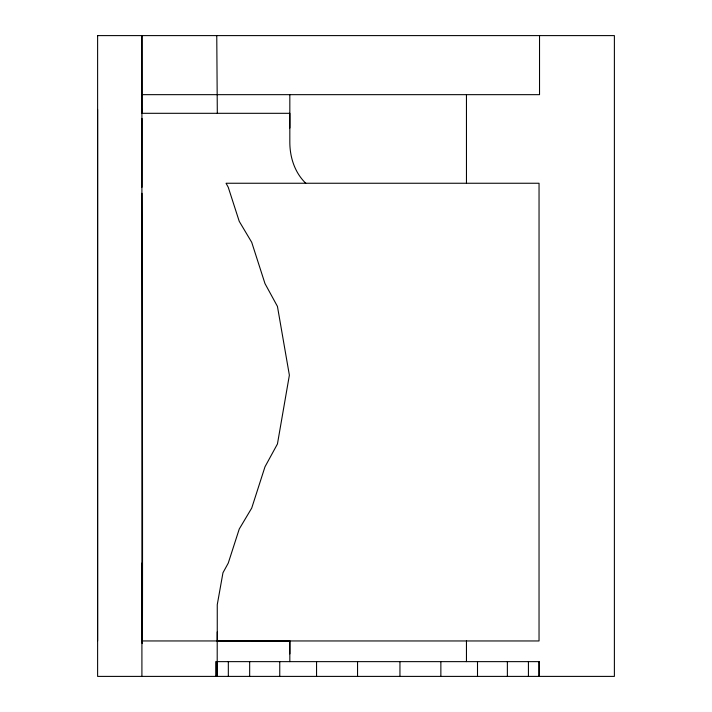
<?xml version="1.0" encoding="UTF-8"?>
<svg xmlns="http://www.w3.org/2000/svg" width="712" height="712" viewBox="0 0 712 712"><rect width="100%" height="100%" fill="white"/><g stroke="black" fill="none" stroke-linecap="round" stroke-linejoin="round"><path stroke-width="1.07" d="M289.828 128L289.837 113.315L141.991 113.306L141.991 109.417M141.991 113.306L141.91 35.6L141.91 676.4M141.946 563.112L141.919 640.951L539.037 640.96L539.046 183.251L226.051 183.251L228.249 187.265L239.241 221.343L251.719 242.311L264.989 283.59L277.44 306.409L289.375 375.188L277.44 443.977L264.989 466.796L251.719 508.074L239.241 529.043L228.249 563.121L222.963 572.768L217.258 604.693L217.258 640.96L289.828 640.96L289.828 661.635M217.24 640.96L217.249 631.909M289.828 653.883L289.828 641.005L251.852 640.96M141.946 187.256L141.991 118.468M141.91 94.66L539.527 94.66L539.527 35.6M305.768 183.251C294.706 172.553 289.828 157.254 289.828 142.142L289.828 94.66M539.385 676.4L539.385 661.635L215.736 661.635L215.736 676.4M539.251 661.635L539.251 676.4M539.091 661.635L539.091 676.4M528.429 661.635L528.429 676.4M507.371 661.635L507.371 676.4M477.503 661.635L477.503 676.4M466.458 94.66L466.467 183.251M466.458 640.96L466.458 661.635M440.862 661.635L440.862 676.4M399.948 661.635L399.948 676.4M357.549 661.635L357.549 676.4M316.555 661.635L316.555 676.4M279.754 661.635L279.754 676.4M249.663 661.635L249.663 676.4M228.33 661.635L228.33 676.4M217.311 113.315L216.76 35.6M217.205 640.96L217.205 676.4M217.044 661.635L217.044 676.4M97.615 109.425L97.615 640.96M141.946 193.281A265.79 0.525 89.9 0 1 142.525 538.477A265.79 0.525 89.9 0 1 141.964 607.639M97.615 35.6L97.615 676.4L614.385 676.4L614.385 35.6L97.615 35.6"/></g></svg>
